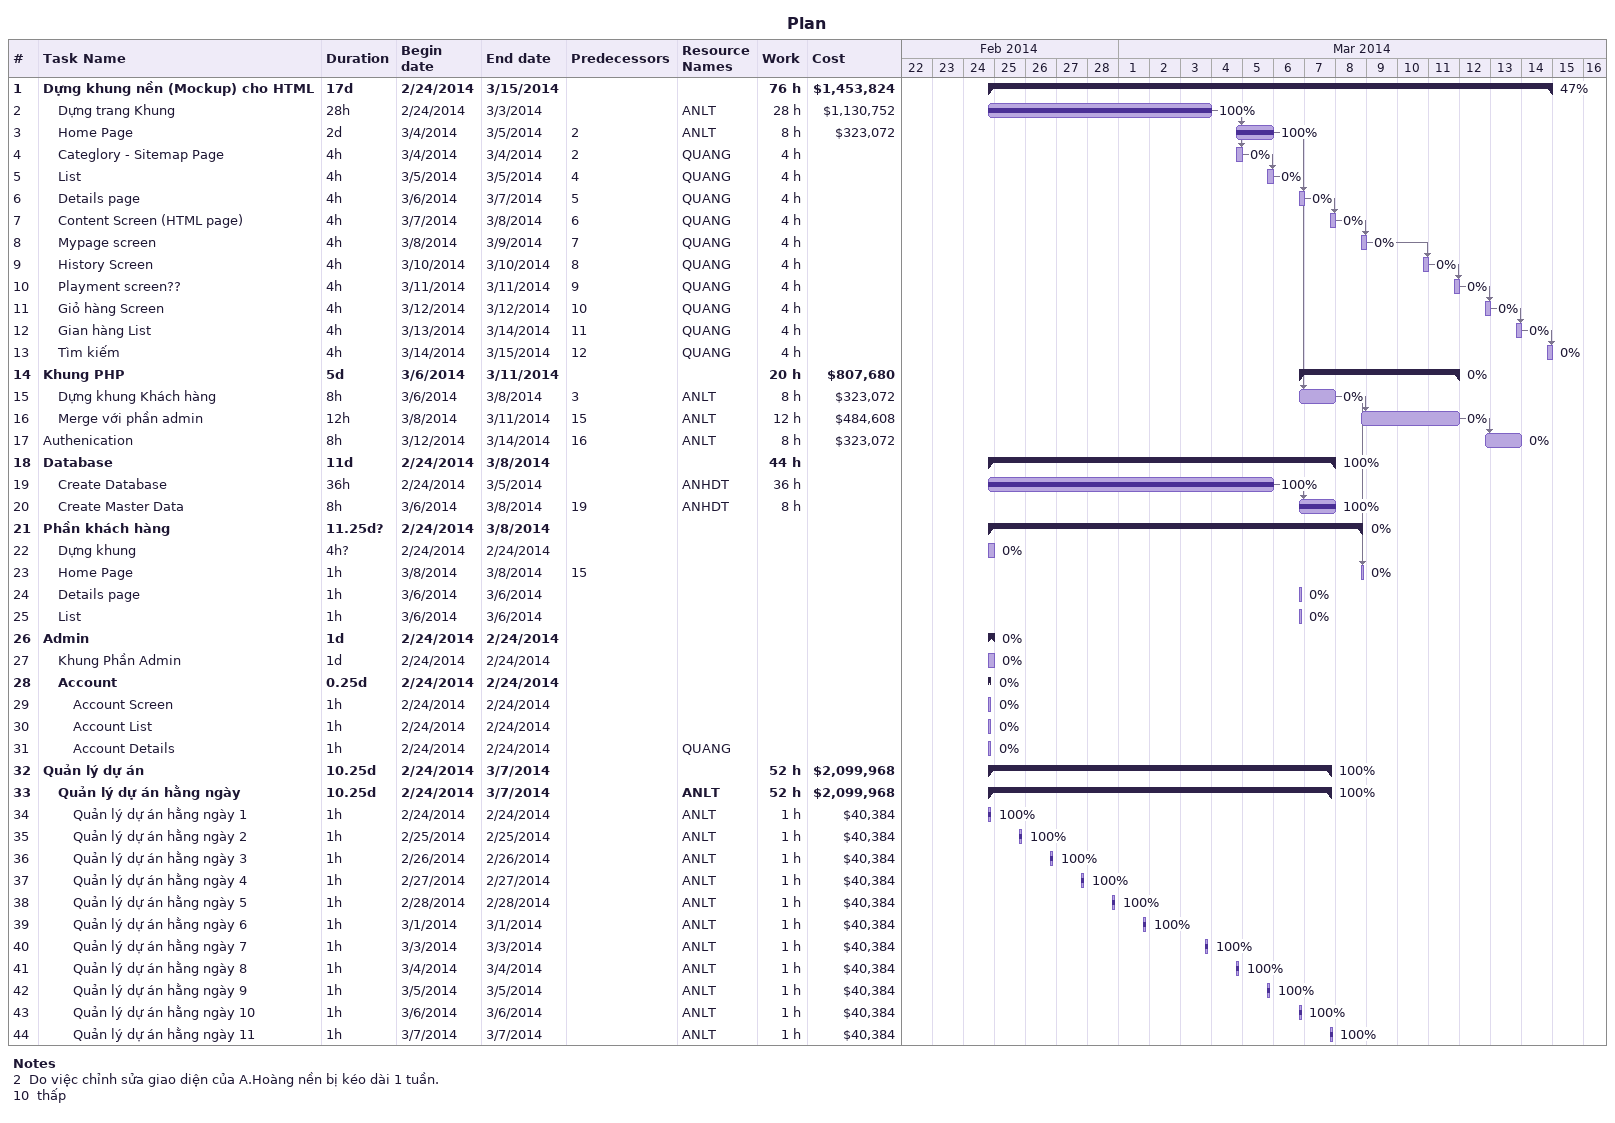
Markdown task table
Plan

| ID | Level | Task | Duration | Start | Finish | Predecessors | Resources | % complete | Work (h) | Cost ($) |
|---|---|---|---|---|---|---|---|---|---|---|
| 1 | 1 | **Dựng khung nền (Mockup) cho HTML** | 17d | 2014-02-24 | 2014-03-15 |  |  | 47 | 76 | 1453824 |
| 2 | 2 | Dựng trang Khung | 28h | 2014-02-24 | 2014-03-03 |  | ANLT | 100 | 28 | 1130752 |
| 3 | 2 | Home Page | 2d | 2014-03-04 | 2014-03-05 | 2 | ANLT | 100 | 8 | 323072 |
| 4 | 2 | Categlory - Sitemap Page | 4h | 2014-03-04 | 2014-03-04 | 2 | QUANG | 0 | 4 |  |
| 5 | 2 | List | 4h | 2014-03-05 | 2014-03-05 | 4 | QUANG | 0 | 4 |  |
| 6 | 2 | Details page | 4h | 2014-03-06 | 2014-03-07 | 5 | QUANG | 0 | 4 |  |
| 7 | 2 | Content Screen (HTML page) | 4h | 2014-03-07 | 2014-03-08 | 6 | QUANG | 0 | 4 |  |
| 8 | 2 | Mypage screen | 4h | 2014-03-08 | 2014-03-09 | 7 | QUANG | 0 | 4 |  |
| 9 | 2 | History Screen | 4h | 2014-03-10 | 2014-03-10 | 8 | QUANG | 0 | 4 |  |
| 10 | 2 | Playment screen?? | 4h | 2014-03-11 | 2014-03-11 | 9 | QUANG | 0 | 4 |  |
| 11 | 2 | Giỏ hàng Screen | 4h | 2014-03-12 | 2014-03-12 | 10 | QUANG | 0 | 4 |  |
| 12 | 2 | Gian hàng List | 4h | 2014-03-13 | 2014-03-14 | 11 | QUANG | 0 | 4 |  |
| 13 | 2 | Tìm kiếm | 4h | 2014-03-14 | 2014-03-15 | 12 | QUANG | 0 | 4 |  |
| 14 | 1 | **Khung PHP** | 5d | 2014-03-06 | 2014-03-11 |  |  | 0 | 20 | 807680 |
| 15 | 2 | Dựng khung Khách hàng | 8h | 2014-03-06 | 2014-03-08 | 3 | ANLT | 0 | 8 | 323072 |
| 16 | 2 | Merge với phần admin | 12h | 2014-03-08 | 2014-03-11 | 15 | ANLT | 0 | 12 | 484608 |
| 17 | 1 | Authenication | 8h | 2014-03-12 | 2014-03-14 | 16 | ANLT | 0 | 8 | 323072 |
| 18 | 1 | **Database** | 11d | 2014-02-24 | 2014-03-08 |  |  | 100 | 44 |  |
| 19 | 2 | Create Database | 36h | 2014-02-24 | 2014-03-05 |  | ANHDT | 100 | 36 |  |
| 20 | 2 | Create Master Data | 8h | 2014-03-06 | 2014-03-08 | 19 | ANHDT | 100 | 8 |  |
| 21 | 1 | **Phần khách hàng** | 11.25d? | 2014-02-24 | 2014-03-08 |  |  | 0 |  |  |
| 22 | 2 | Dựng khung | 4h? | 2014-02-24 | 2014-02-24 |  |  | 0 |  |  |
| 23 | 2 | Home Page | 1h | 2014-03-08 | 2014-03-08 | 15 |  | 0 |  |  |
| 24 | 2 | Details page | 1h | 2014-03-06 | 2014-03-06 |  |  | 0 |  |  |
| 25 | 2 | List | 1h | 2014-03-06 | 2014-03-06 |  |  | 0 |  |  |
| 26 | 1 | **Admin** | 1d | 2014-02-24 | 2014-02-24 |  |  | 0 |  |  |
| 27 | 2 | Khung Phần Admin | 1d | 2014-02-24 | 2014-02-24 |  |  | 0 |  |  |
| 28 | 2 | **Account** | 0.25d | 2014-02-24 | 2014-02-24 |  |  | 0 |  |  |
| 29 | 3 | Account Screen | 1h | 2014-02-24 | 2014-02-24 |  |  | 0 |  |  |
| 30 | 3 | Account List | 1h | 2014-02-24 | 2014-02-24 |  |  | 0 |  |  |
| 31 | 3 | Account Details | 1h | 2014-02-24 | 2014-02-24 |  | QUANG | 0 |  |  |
| 32 | 1 | **Quản lý dự án** | 10.25d | 2014-02-24 | 2014-03-07 |  |  | 100 | 52 | 2099968 |
| 33 | 2 | **Quản lý dự án hằng ngày** | 10.25d | 2014-02-24 | 2014-03-07 |  | ANLT | 100 | 52 | 2099968 |
| 34 | 3 | Quản lý dự án hằng ngày 1 | 1h | 2014-02-24 | 2014-02-24 |  | ANLT | 100 | 1 | 40384 |
| 35 | 3 | Quản lý dự án hằng ngày 2 | 1h | 2014-02-25 | 2014-02-25 |  | ANLT | 100 | 1 | 40384 |
| 36 | 3 | Quản lý dự án hằng ngày 3 | 1h | 2014-02-26 | 2014-02-26 |  | ANLT | 100 | 1 | 40384 |
| 37 | 3 | Quản lý dự án hằng ngày 4 | 1h | 2014-02-27 | 2014-02-27 |  | ANLT | 100 | 1 | 40384 |
| 38 | 3 | Quản lý dự án hằng ngày 5 | 1h | 2014-02-28 | 2014-02-28 |  | ANLT | 100 | 1 | 40384 |
| 39 | 3 | Quản lý dự án hằng ngày 6 | 1h | 2014-03-01 | 2014-03-01 |  | ANLT | 100 | 1 | 40384 |
| 40 | 3 | Quản lý dự án hằng ngày 7 | 1h | 2014-03-03 | 2014-03-03 |  | ANLT | 100 | 1 | 40384 |
| 41 | 3 | Quản lý dự án hằng ngày 8 | 1h | 2014-03-04 | 2014-03-04 |  | ANLT | 100 | 1 | 40384 |
| 42 | 3 | Quản lý dự án hằng ngày 9 | 1h | 2014-03-05 | 2014-03-05 |  | ANLT | 100 | 1 | 40384 |
| 43 | 3 | Quản lý dự án hằng ngày 10 | 1h | 2014-03-06 | 2014-03-06 |  | ANLT | 100 | 1 | 40384 |
| 44 | 3 | Quản lý dự án hằng ngày 11 | 1h | 2014-03-07 | 2014-03-07 |  | ANLT | 100 | 1 | 40384 |

Notes
- 2: Do việc chỉnh sửa giao diện của A.Hoàng nền bị kéo dài 1 tuần.
- 10: thấp
